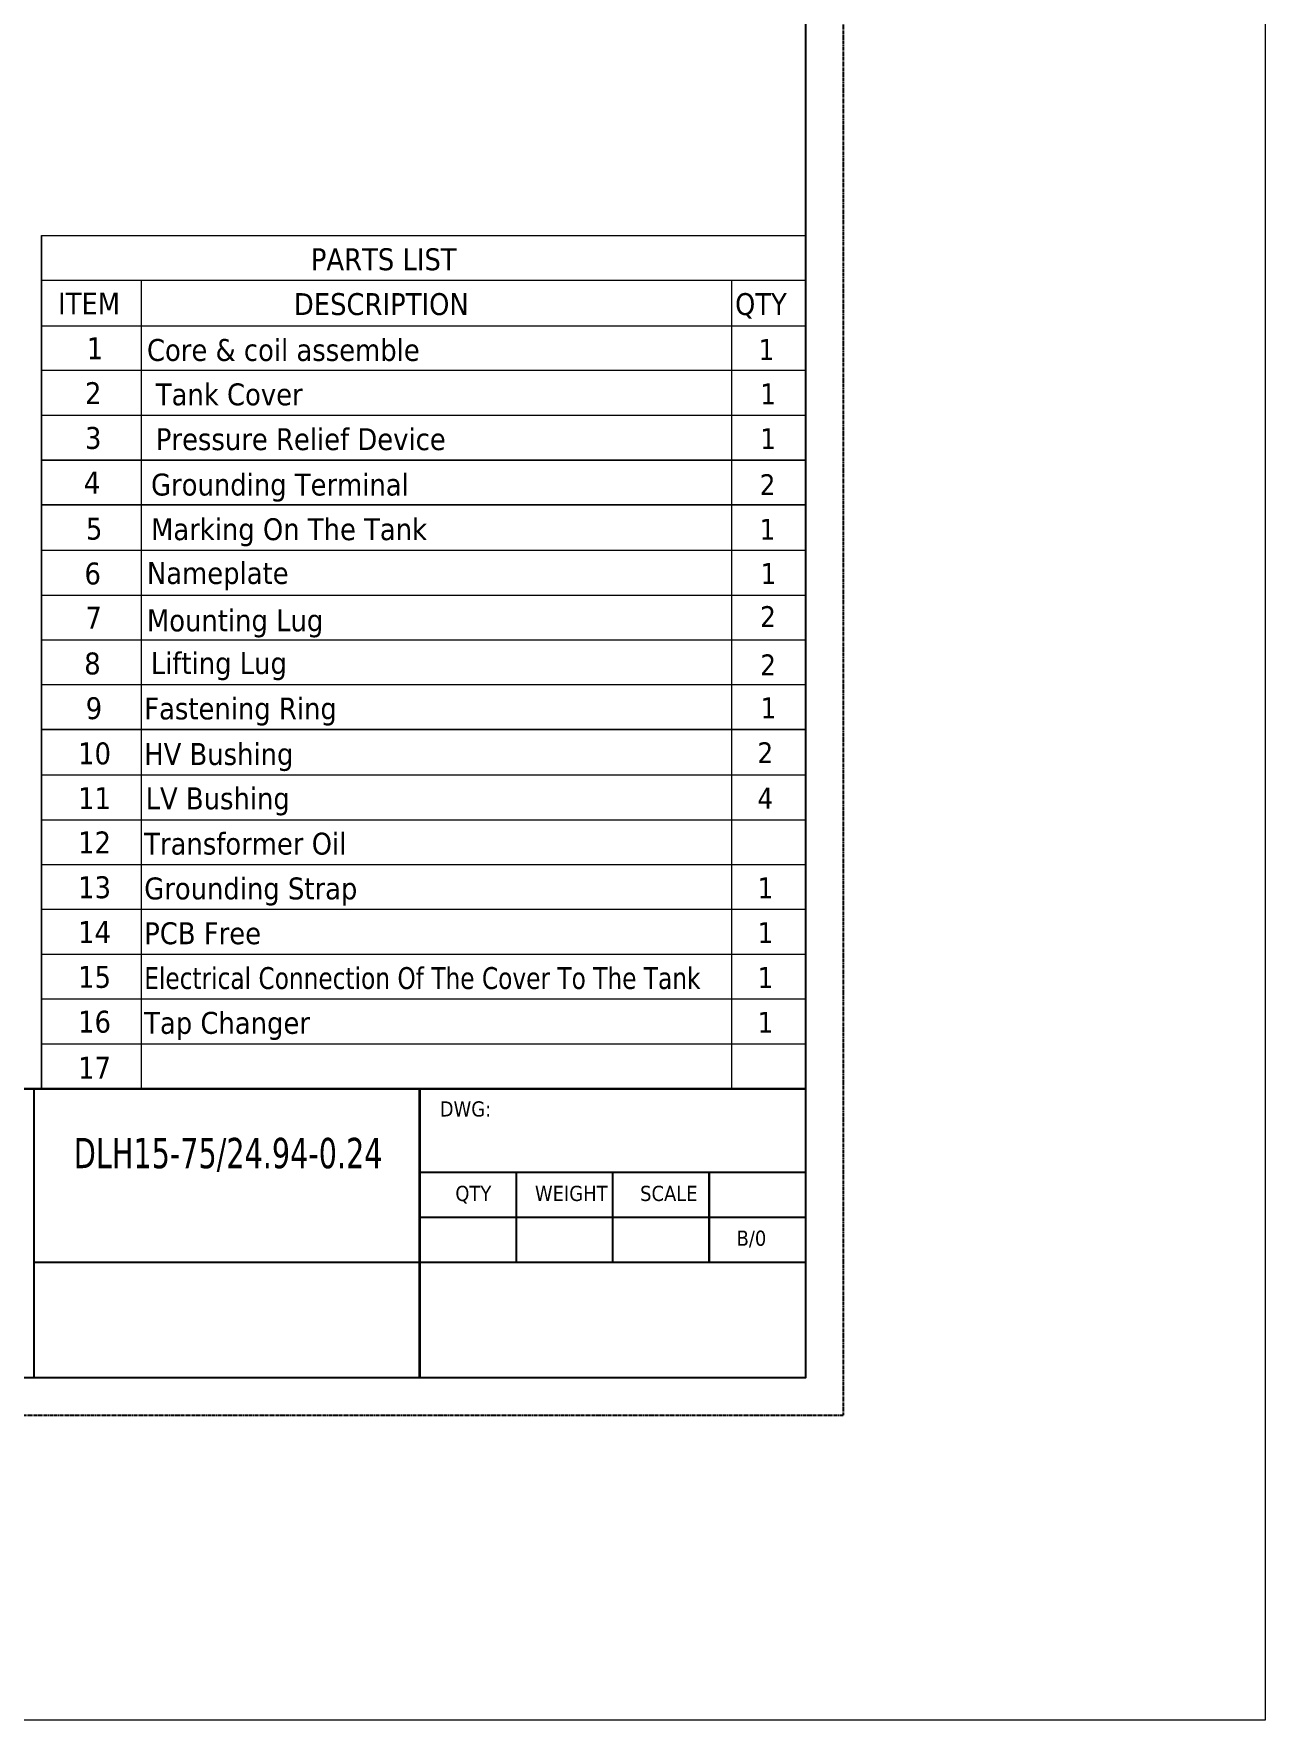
# Model space of a CAD drawing. Extents: x 4438 to 384502, y -178203 to -21188.
# Drawn here: x 383204 to 384502, y -178203 to -176425 of the extents above; entities that cross this region are included whole.
import ezdxf

# ---------------------------------------------------------------- set-up
doc = ezdxf.new("R2010")
doc.units = 0
doc.header["$LTSCALE"] = 8
doc.header["$MEASUREMENT"] = 0
doc.linetypes.add('HIDDEN', pattern=[0.375, 0.25, -0.125])
doc.layers.get('0').update_dxf_attribs({"linetype": 'CONTINUOUS'})
doc.layers.add('PL', color=5, linetype='CONTINUOUS')
doc.layers.add('细', color=7, linetype='CONTINUOUS', lineweight=20)
doc.layers.add('铁心', color=3, linetype='CONTINUOUS', lineweight=0)
doc.styles.add('Tahoma$001', font='tahoma.ttf', dxfattribs={"height": 2.159784})
doc.styles.add('Tahoma_txtstyle_28.93_0_0', font='tahoma.ttf')
doc.styles.add('Tahoma_txtstyle_30.40_0_0', font='tahoma.ttf')

msp = doc.modelspace()

# ---------------------------------------------------------------- linework, layer by layer
at = {"color": 7, "linetype": 'Continuous'}
for p, q in [((382797.464, -177537.444), (384017.368, -177537.444)), ((382797.504, -177536.961), (384017.408, -177536.961)), ((383204.282, -177537.17), (383204.282, -177842.146)), ((383610.773, -177841.937), (383610.773, -177536.961)), ((383610.917, -177537.17), (383610.917, -177842.146)), ((383610.773, -177625.065), (384017.408, -177625.065)), ((383610.917, -177625.274), (384017.551, -177625.274)), ((383712.432, -177625.065), (383712.432, -177719.946)), ((383712.575, -177625.274), (383712.575, -177720.156)), ((383814.09, -177625.065), (383814.09, -177719.946)), ((383814.234, -177625.274), (383814.234, -177720.156)), ((383915.749, -177625.065), (383915.749, -177719.946)), ((383915.893, -177625.274), (383915.893, -177720.156)), ((383610.773, -177672.505), (384017.408, -177672.505)), ((383610.917, -177672.715), (384017.551, -177672.715)), ((383204.138, -177719.946), (384017.408, -177719.946)), ((383204.282, -177720.156), (384017.551, -177720.156))]:
    msp.add_line(p, q, dxfattribs=at)
at = {"color": 7}
msp.add_lwpolyline([(380904.027, -175331.182), (384017.372, -175331.182), (384017.372, -177841.884), (380904.027, -177841.884)], close=True, dxfattribs=at)
at = {"layer": 'PL', "color": 1, "linetype": 'HIDDEN', "ltscale": 0.5}
msp.add_lwpolyline([(380704.453, -175291.267), (384057.286, -175291.267), (384057.286, -177881.799), (380704.453, -177881.799)], close=True, dxfattribs=at)
at = {"layer": '细', "color": 1}
msp.add_lwpolyline([(372175.774, -171092.907), (384501.994, -171092.907), (384501.994, -178202.855), (372175.774, -178202.855)], close=True, dxfattribs=at)
at = {"layer": '铁心', "lineweight": 13}
for points in [[(383212.37, -177537.17), (383212.37, -176637.968)], [(383212.37, -176637.968), (384017.551, -176637.968), (384017.551, -176685.193)], [(383212.37, -176637.968), (383212.37, -176685.193), (383212.37, -176685.193)], [(383212.37, -176685.193), (384017.551, -176685.193), (384017.551, -176733.397)], [(383212.37, -176685.193), (383212.37, -176733.397), (384017.551, -176733.397)], [(383317.596, -176685.193), (383317.596, -176733.397), (383317.596, -176733.397)], [(383939.51, -176685.193), (383939.51, -177537.17)], [(383212.37, -177158.809), (384017.551, -177158.809), (384017.551, -176733.397)], [(383212.37, -176733.397), (383212.37, -177158.809)], [(383317.596, -176733.397), (383317.596, -177158.809)], [(384017.551, -176780.425), (383212.37, -176780.425), (383212.37, -176780.425)], [(384017.551, -176827.65), (383212.37, -176827.65), (383212.37, -176827.65)], [(383212.37, -176874.874), (384017.551, -176874.874), (384017.551, -176921.903)], [(383212.37, -176874.874), (383212.37, -176921.903), (384017.551, -176921.903)], [(384017.551, -176874.874), (383212.37, -176874.874), (383212.37, -176874.874)], [(383212.37, -177537.17), (383212.37, -176874.874), (383212.37, -176874.874)], [(383317.596, -176874.874), (383317.596, -176921.903), (383317.596, -176921.903)], [(383212.37, -176921.903), (383212.37, -177537.17)], [(384017.551, -176921.903), (383212.37, -176921.903), (383212.37, -176921.903)], [(383317.596, -176921.903), (383317.596, -177537.17)], [(384017.551, -176970.107), (383212.37, -176970.107), (383212.37, -176970.107)], [(384017.551, -176970.107), (383212.37, -176970.107), (383212.37, -176970.107)], [(384017.551, -177017.332), (383212.37, -177017.332), (383212.37, -177017.332)], [(384017.551, -177017.332), (383212.37, -177017.332), (383212.37, -177017.332)], [(384017.551, -177537.17), (384017.551, -177016.133)], [(384017.551, -177064.36), (383212.37, -177064.36), (383212.37, -177064.36)], [(384017.551, -177064.36), (383212.37, -177064.36)], [(384017.551, -177111.585), (383212.37, -177111.585), (383212.37, -177111.585)], [(384017.551, -177111.585), (383212.37, -177111.585), (383212.37, -177111.585)], [(384017.551, -177158.809), (383212.37, -177158.809), (383212.37, -177158.809)], [(384017.551, -177206.818), (383212.37, -177206.818), (383212.37, -177206.818)], [(384017.551, -177254.042), (383212.37, -177254.042), (383212.37, -177254.042)], [(384017.551, -177301.267), (383212.37, -177301.267), (383212.37, -177301.267)], [(384017.551, -177348.491), (383212.37, -177348.491)], [(384017.551, -177395.716), (383212.37, -177395.716)], [(384017.551, -177442.94), (383212.37, -177442.94)], [(384017.551, -177490.165), (383212.37, -177490.165)], [(384017.551, -177537.17), (383212.37, -177537.17)]]:
    msp.add_lwpolyline(points, dxfattribs=at)

# ---------------------------------------------------------------- texts
for s, height, style, p in [('PARTS LIST', 23.0776, 'Tahoma_txtstyle_30.40_0_0', (383496.218, -176674.611)), ('ITEM', 23.0776, 'Tahoma_txtstyle_30.40_0_0', (383229.809, -176721.248)), ('DESCRIPTION', 23.07758, 'Tahoma_txtstyle_30.40_0_0', (383478.353, -176721.836)), ('QTY', 22.976, 'Tahoma$001', (383943.285, -176721.73)), ('1', 23.078, 'Tahoma_txtstyle_30.40_0_0', (383259.986, -176768.472)), ('Core & coil assemble   ', 23.07758, 'Tahoma_txtstyle_30.40_0_0', (383323.523, -176770.211)), ('1', 21.956, 'Tahoma_txtstyle_28.93_0_0', (383967.971, -176769.158)), ('2', 23.078, 'Tahoma_txtstyle_30.40_0_0', (383258.222, -176815.697)), ('Tank Cover', 23.0776, 'Tahoma_txtstyle_30.40_0_0', (383332.896, -176816.974)), ('1', 21.956, 'Tahoma$001', (383969.931, -176815.893)), ('3', 23.078, 'Tahoma_txtstyle_30.40_0_0', (383258.222, -176862.921)), ('Pressure Relief Device', 23.07758, 'Tahoma_txtstyle_30.40_0_0', (383332.896, -176864.199)), ('1', 21.956, 'Tahoma_txtstyle_28.93_0_0', (383969.931, -176863.117)), ('4', 23.078, 'Tahoma_txtstyle_30.40_0_0', (383257.047, -176909.95)), ('Grounding Terminal', 23.07758, 'Tahoma_txtstyle_30.40_0_0', (383327.862, -176912.045)), ('2', 21.956, 'Tahoma_txtstyle_28.93_0_0', (383969.272, -176911.581)), ('5', 23.078, 'Tahoma_txtstyle_30.40_0_0', (383259.269, -176958.546)), ('Marking On The Tank', 23.07758, 'Tahoma_txtstyle_30.40_0_0', (383327.862, -176959.074)), ('1', 21.956, 'Tahoma_txtstyle_28.93_0_0', (383969.272, -176958.61)), ('6', 23.078, 'Tahoma_txtstyle_30.40_0_0', (383257.671, -177005.771)), ('Nameplate', 23.0776, 'Tahoma_txtstyle_30.40_0_0', (383323.523, -177005.281)), ('1', 21.956, 'Tahoma_txtstyle_28.93_0_0', (383970.127, -177005.281)), ('7', 23.078, 'Tahoma_txtstyle_30.40_0_0', (383258.663, -177052.407)), ('Mounting Lug', 23.07758, 'Tahoma_txtstyle_30.40_0_0', (383323.523, -177055.172)), ('2', 21.956, 'Tahoma_txtstyle_28.93_0_0', (383969.756, -177050.613)), ('8', 23.078, 'Tahoma_txtstyle_30.40_0_0', (383257.433, -177100.611)), ('Lifting Lug', 23.07759, 'Tahoma_txtstyle_30.40_0_0', (383327.546, -177100.22)), ('2', 21.956, 'Tahoma_txtstyle_28.93_0_0', (383969.849, -177101.506)), ('9', 23.078, 'Tahoma_txtstyle_30.40_0_0', (383259.004, -177147.738)), ('Fastening Ring', 23.07758, 'Tahoma_txtstyle_30.40_0_0', (383320.637, -177148.027)), ('1', 21.956, 'Tahoma_txtstyle_28.93_0_0', (383970.127, -177146.856)), ('10', 23.0776, 'Tahoma_txtstyle_30.40_0_0', (383250.972, -177195.354)), ('HV Bushing', 23.0776, 'Tahoma_txtstyle_30.40_0_0', (383320.637, -177196.035)), ('2', 21.956, 'Tahoma_txtstyle_28.93_0_0', (383966.905, -177194.081)), ('11', 23.0776, 'Tahoma_txtstyle_30.40_0_0', (383250.972, -177242.579)), ('LV Bushing', 23.0776, 'Tahoma_txtstyle_30.40_0_0', (383322.151, -177242.775)), ('4', 21.956, 'Tahoma_txtstyle_28.93_0_0', (383966.905, -177242.089)), ('12', 23.0776, 'Tahoma_txtstyle_30.40_0_0', (383250.972, -177289.216)), ('Transformer Oil', 23.07758, 'Tahoma_txtstyle_30.40_0_0', (383320.637, -177290.484)), ('13', 23.0776, 'Tahoma_txtstyle_30.40_0_0', (383250.972, -177336.44)), ('Grounding Strap', 23.07758, 'Tahoma_txtstyle_30.40_0_0', (383320.637, -177337.709)), ('1', 21.956, 'Tahoma_txtstyle_28.93_0_0', (383966.905, -177336.538)), ('14', 23.0776, 'Tahoma_txtstyle_30.40_0_0', (383250.972, -177383.665)), ('PCB Free', 23.0776, 'Tahoma_txtstyle_30.40_0_0', (383320.637, -177384.933)), ('1', 21.956, 'Tahoma_txtstyle_28.93_0_0', (383966.905, -177383.763)), ('15', 23.0776, 'Tahoma_txtstyle_30.40_0_0', (383250.972, -177430.889)), ('1', 21.956, 'Tahoma_txtstyle_28.93_0_0', (383966.905, -177430.987)), ('16', 23.0776, 'Tahoma_txtstyle_30.40_0_0', (383250.972, -177478.114)), ('Tap Changer', 23.07758, 'Tahoma_txtstyle_30.40_0_0', (383320.637, -177479.382)), ('1', 21.956, 'Tahoma_txtstyle_28.93_0_0', (383966.905, -177478.212)), ('17', 23.0776, 'Tahoma_txtstyle_30.40_0_0', (383250.972, -177526.671)), ('DWG:', 16, 'Tahoma_txtstyle_30.40_0_0', (383632.061, -177566.558)), ('QTY', 16, 'Tahoma_txtstyle_30.40_0_0', (383648.5, -177655.562)), ('WEIGHT', 16, 'Tahoma_txtstyle_30.40_0_0', (383732.379, -177655.562)), ('SCALE', 16, 'Tahoma_txtstyle_30.40_0_0', (383843.232, -177655.562)), ('B/0', 16, 'Tahoma_txtstyle_30.40_0_0', (383944.855, -177702.793))]:
    msp.add_text(s, height=height, dxfattribs=dict(at, style=style)).set_placement(p)
at = {"layer": '铁心', "lineweight": 13, "style": 'Tahoma_txtstyle_30.40_0_0'}
for s, height, width, p in [('Electrical Connection Of The Cover To The Tank', 23.07758, 0.9, (383320.637, -177432.158)), ('DLH15-75/24.94-0.24', 32, 0.8, (383246.46, -177621.04))]:
    msp.add_text(s, height=height, dxfattribs=dict(at, width=width)).set_placement(p)

doc.saveas('drawing.dxf')
